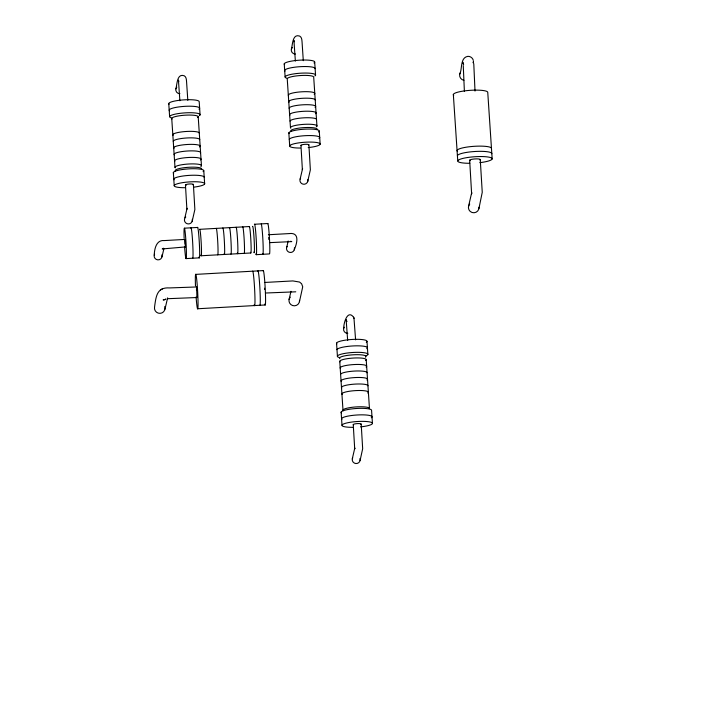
<?xml version="1.0" encoding="UTF-8"?>
<svg xmlns="http://www.w3.org/2000/svg" width="712" height="712" viewBox="0 0 712 712"><rect width="100%" height="100%" fill="white"/><g stroke="black" fill="none" stroke-linecap="round" stroke-linejoin="round"><path stroke-width="1.07" d="M196.512 287.417L196.592 286.963L196.93 297.527L167.391 298.711M163.466 248.221L162.22 248.951L185.52 246.922L185.013 239.419L164.428 240.567C156.311 239.615 154.495 248.702 154.219 255.065M175.873 88.893C177.146 84.959 176.763 73.122 184.159 75.748C186.535 77.038 186.384 79.984 186.606 82.298L187.808 100.356M161.989 256.854L163.938 248.532M164.962 309.195L167.623 297.856M192.169 221.325L194.865 209.506L193.388 184.408M291.368 49.226C292.641 45.292 292.258 33.455 299.654 36.081C302.03 37.371 301.879 40.317 302.102 42.631L303.294 60.689M300.135 179.05L302.582 168.611L302.377 169.598L300.962 145.381M286.722 247.251L288.191 241.003M307.664 181.658L310.361 169.839L308.883 144.741M294.252 249.85C297.287 242.676 299.85 232.059 288.947 233.598L268.388 234.746M289.054 299.538L290.986 291.306M299.467 301.657L302.725 286.794L301.612 283.768L299.574 282.059L292.872 280.928L265.015 282.442M343.78 328.107C343.46 323.649 347.5 308.688 353.748 317.463M352.315 458.742L354.79 448.044L354.709 448.987L353.25 424.583M360.076 460.531L362.666 448.729L361.198 424.103M459.712 74.173C462.48 68.939 459.943 57.636 467.882 56.337C470.383 56.203 472.759 58.001 473.329 60.44M468.505 206.489L471.7 192.605L471.629 193.86L469.671 160.209M478.909 208.607L482.247 192.311L480.262 159.621M185.013 239.419L185.049 244.243M185.431 247.367L185.289 246.735M196.592 286.963L169.572 287.924C157.049 287.105 156.061 295.783 154.549 307.068A5.313 5.215 13.2 0 0 160.102 313.342A5.313 5.215 13.2 0 0 164.784 306.498M162.461 288.921L160.369 289.846M184.435 228.187L197.669 227.44M254.602 224.253L267.837 223.515M199.76 229.317L249.405 226.532M269.937 242.632L291.76 241.599L290.665 241.252M201.131 255.759L250.775 252.983M186.01 258.598L199.244 257.86M256.169 254.673L269.412 253.926A15.272 0.845 86.8 0 0 269.421 237.835A15.272 0.845 86.8 0 0 267.632 223.746M195.8 274.378L263.324 270.596M265.558 293.015L295.774 291.813M197.58 308.759L265.104 304.976M347.803 333.278L347.269 333.305A3.987 3.907 13.2 0 1 344.243 327.191M346.459 320.614L347.02 321.495M294.359 41.714L293.923 40.415L295.364 61.09M178.872 81.382L178.436 80.082L179.878 100.757M353.971 318.166L355.6 339.855M353.65 317.169L354.042 318.397M346.504 320.747L346.139 319.617L347.67 340.496M492.17 158.954L487.764 92.533A17.266 3.186 -3.8 0 0 469.057 90.415A17.266 3.186 -3.8 0 0 453.731 95.266M473.774 63.697L475.011 91.056M453.339 94.456L457.754 160.876M367 341.448L367.864 354.469M372.447 423.489L371.584 410.468A15.272 2.812 -3.8 0 0 355.039 408.59A15.272 2.812 -3.8 0 0 341.484 412.889M366.226 359.791L369.466 408.626A13.279 2.448 -3.8 0 0 355.083 406.997A13.279 2.448 -3.8 0 0 343.291 410.726M339.749 361.269L342.988 410.112M336.553 343.148L337.417 356.178M341.137 412.177L342 425.197M314.695 62.158L315.558 75.178M319.279 131.186L320.151 144.207M316.947 126.086L313.707 77.243A13.279 2.448 -3.8 0 0 301.051 75.499A13.279 2.448 -3.8 0 0 287.23 78.729L290.469 127.564M284.248 63.866L285.112 76.887M288.832 132.886L289.695 145.907M268.762 237.488L268.887 239.543M200.072 114.855L199.209 101.825A15.272 2.812 -3.8 0 0 182.655 99.956A15.272 2.812 -3.8 0 0 169.1 104.246M203.792 170.853L204.655 183.874M198.212 116.919L201.46 165.754M185.467 185.049L186.882 209.266L187.087 208.278L184.639 218.718A3.987 3.907 13.2 0 0 188.128 223.924A3.987 3.907 13.2 0 0 192.311 219.305M171.734 118.397L174.983 167.231M168.753 103.534L169.625 116.554M173.345 172.553L174.209 185.574M463.263 65.638L464.393 91.456M264.526 288.173L264.588 289.535M196.485 289.161L196.503 290.389M229.371 227.849A13.279 0.739 86.8 0 1 230.928 240.104A13.279 0.739 86.8 0 1 230.919 254.095M222.749 228.223A13.279 0.739 86.8 0 1 224.405 242.205A13.279 0.739 86.8 0 1 224.066 253.766M235.983 227.475A13.279 0.739 86.8 0 1 237.639 241.466A13.279 0.739 86.8 0 1 237.31 253.027M242.605 227.11A13.279 0.739 86.8 0 1 244.163 239.365A13.279 0.739 86.8 0 1 244.154 253.356M249.227 226.736A13.279 0.739 86.8 0 1 250.882 240.727A13.279 0.739 86.8 0 1 250.544 252.279M252.537 226.55A13.279 0.739 86.8 0 1 254.184 240.54A13.279 0.739 86.8 0 1 253.855 252.093M254.389 224.485A15.272 0.845 86.8 0 1 256.293 240.576A15.272 0.845 86.8 0 1 255.911 253.864M261.215 223.888A15.272 0.845 86.8 0 1 263.004 242.178A15.272 0.845 86.8 0 1 262.532 253.49M184.141 238.378A15.272 0.845 86.8 0 1 185.093 231.569A15.272 0.845 86.8 0 1 186.384 256.489A15.272 0.845 86.8 0 1 184.55 246.254M197.464 227.671A15.272 0.845 86.8 0 1 199.369 243.762A15.272 0.845 86.8 0 1 198.986 257.05M190.843 228.045A15.272 0.845 86.8 0 1 192.641 242.133A15.272 0.845 86.8 0 1 192.632 258.225M216.128 228.588A13.279 0.739 86.8 0 1 217.685 240.843A13.279 0.739 86.8 0 1 217.676 254.834M199.583 229.513A13.279 0.739 86.8 0 1 201.238 243.504A13.279 0.739 86.8 0 1 200.9 255.065M294.394 247.838A3.987 3.907 13.2 0 1 291.252 252.395A3.987 3.907 13.2 0 1 286.58 249.271L286.518 248.248A3.987 3.907 13.2 0 1 287.185 246.334M161.9 254.834A3.987 3.907 13.2 0 1 157.744 259.853A3.987 3.907 13.2 0 1 154.584 254.113M173.986 148.319A13.279 2.448 -3.8 0 1 187.505 144.474A13.279 2.448 -3.8 0 1 199.556 146.886M173.247 141.19A13.279 2.448 -3.8 0 1 187.069 137.959A13.279 2.448 -3.8 0 1 199.725 139.703M174.413 154.833A13.279 2.448 -3.8 0 1 186.206 151.095A13.279 2.448 -3.8 0 1 200.597 152.733M174.849 161.339A13.279 2.448 -3.8 0 1 188.369 157.494A13.279 2.448 -3.8 0 1 200.419 159.906M175.277 167.854A13.279 2.448 -3.8 0 1 188.805 164A13.279 2.448 -3.8 0 1 200.855 166.421M175.499 171.111A13.279 2.448 -3.8 0 1 187.283 167.382A13.279 2.448 -3.8 0 1 201.674 169.011M173.684 173.265A15.272 2.812 -3.8 0 1 189.241 168.842A15.272 2.812 -3.8 0 1 203.098 171.619M174.12 179.78A15.272 2.812 -3.8 0 1 187.674 175.49A15.272 2.812 -3.8 0 1 204.219 177.359M184.844 187.71A15.272 2.812 -3.8 0 1 177.146 183.847A15.272 2.812 -3.8 0 1 201.923 182.308A15.272 2.812 -3.8 0 1 193.682 187.158M171.325 117.872A15.272 2.812 -3.8 0 1 183.527 112.977A15.272 2.812 -3.8 0 1 199.378 115.62M169.536 110.752A15.272 2.812 -3.8 0 1 185.084 106.328A15.272 2.812 -3.8 0 1 198.942 109.105M173.114 135.298A13.279 2.448 -3.8 0 1 184.906 131.569A13.279 2.448 -3.8 0 1 199.298 133.197M172.037 119.02A13.279 2.448 -3.8 0 1 185.556 115.166A13.279 2.448 -3.8 0 1 197.616 117.587M185.102 217.81A3.987 3.907 13.2 0 1 185.787 217.044M186.179 185.36A3.987 0.739 -3.8 0 1 189.072 184.016A3.987 0.739 -3.8 0 1 193.041 184.8M179.913 93.699A3.987 3.907 13.2 0 1 176.834 87.104M289.473 108.651A13.279 2.448 -3.8 0 1 303 104.797A13.279 2.448 -3.8 0 1 315.051 107.218M289.045 102.136A13.279 2.448 -3.8 0 1 300.829 98.407A13.279 2.448 -3.8 0 1 315.22 100.036M289.909 115.166A13.279 2.448 -3.8 0 1 303.428 111.312A13.279 2.448 -3.8 0 1 315.487 113.733M290.042 121.058A13.279 2.448 -3.8 0 1 303.864 117.827A13.279 2.448 -3.8 0 1 316.52 119.572M290.772 128.187A13.279 2.448 -3.8 0 1 304.3 124.333A13.279 2.448 -3.8 0 1 316.351 126.754M290.994 131.444A13.279 2.448 -3.8 0 1 302.778 127.706A13.279 2.448 -3.8 0 1 317.169 129.344M289.179 133.598A15.272 2.812 -3.8 0 1 304.727 129.175A15.272 2.812 -3.8 0 1 318.593 131.951M289.268 139.401A15.272 2.812 -3.8 0 1 307.148 135.6A15.272 2.812 -3.8 0 1 319.02 138.466M300.33 148.043A15.272 2.812 -3.8 0 1 292.837 144.118A15.272 2.812 -3.8 0 1 317.783 142.72A15.272 2.812 -3.8 0 1 308.216 147.598M286.82 78.204A15.272 2.812 -3.8 0 1 299.013 73.309A15.272 2.812 -3.8 0 1 314.873 75.953M285.022 71.084A15.272 2.812 -3.8 0 1 298.586 66.794A15.272 2.812 -3.8 0 1 315.131 68.672M288.609 95.63A13.279 2.448 -3.8 0 1 302.137 91.777A13.279 2.448 -3.8 0 1 314.188 94.198M284.595 64.578A15.272 2.812 -3.8 0 1 300.144 60.146A15.272 2.812 -3.8 0 1 314.001 62.932M307.807 179.638A3.987 3.907 13.2 0 1 303.107 184.177A3.987 3.907 13.2 0 1 300.598 178.133M301.674 145.693A3.987 0.739 -3.8 0 1 304.567 144.349A3.987 0.739 -3.8 0 1 308.527 145.132M295.4 54.032A3.987 3.907 13.2 0 1 292.32 47.437M341.342 381.427A13.279 2.448 -3.8 0 1 354.87 377.574A13.279 2.448 -3.8 0 1 366.92 379.994M341.778 387.933A13.279 2.448 -3.8 0 1 353.57 384.204A13.279 2.448 -3.8 0 1 367.953 385.833M340.612 374.298A13.279 2.448 -3.8 0 1 354.434 371.068A13.279 2.448 -3.8 0 1 367.089 372.812M340.478 368.407A13.279 2.448 -3.8 0 1 354.006 364.553A13.279 2.448 -3.8 0 1 366.057 366.974M340.051 361.892A13.279 2.448 -3.8 0 1 353.57 358.038A13.279 2.448 -3.8 0 1 365.621 360.459M339.829 358.634A13.279 2.448 -3.8 0 1 353.357 354.79A13.279 2.448 -3.8 0 1 365.407 357.202M339.117 357.495A15.272 2.812 -3.8 0 1 353.312 352.458A15.272 2.812 -3.8 0 1 365.487 356.018M336.981 349.663A15.272 2.812 -3.8 0 1 354.861 345.863A15.272 2.812 -3.8 0 1 366.742 348.729M336.892 343.86A15.272 2.812 -3.8 0 1 352.449 339.437A15.272 2.812 -3.8 0 1 366.306 342.214M352.636 427.333A15.272 2.812 -3.8 0 1 345.142 423.4A15.272 2.812 -3.8 0 1 370.08 422.002A15.272 2.812 -3.8 0 1 360.521 426.888M341.911 419.395A15.272 2.812 -3.8 0 1 357.46 414.971A15.272 2.812 -3.8 0 1 371.326 417.748M342.214 394.448A13.279 2.448 -3.8 0 1 355.733 390.603A13.279 2.448 -3.8 0 1 367.784 393.015M359.996 458.51A3.987 3.907 13.2 0 1 355.831 463.53A3.987 3.907 13.2 0 1 352.671 457.789M353.366 424.77A3.987 0.739 -3.8 0 1 357.816 423.578A3.987 0.739 -3.8 0 1 360.628 424.503M252.493 271.45A17.266 0.952 86.8 0 1 254.647 289.642A17.266 0.952 86.8 0 1 254.211 304.665M195.471 285.904A17.266 0.952 86.8 0 1 196.494 277.742A17.266 0.952 86.8 0 1 198.034 305.546A17.266 0.952 86.8 0 1 196.085 296.984M257.788 271.156A17.266 0.952 86.8 0 1 259.818 287.087A17.266 0.952 86.8 0 1 259.809 305.279M263.084 270.863A17.266 0.952 86.8 0 1 265.238 289.045A17.266 0.952 86.8 0 1 264.802 304.068M299.556 300.304A5.313 5.215 13.2 0 1 292.552 305.528A5.313 5.215 13.2 0 1 290.273 297.127M457.451 151.264A17.266 3.186 -3.8 0 1 472.777 146.414A17.266 3.186 -3.8 0 1 491.485 148.532M457.407 155.67A17.266 3.186 -3.8 0 1 475.376 151.469A17.266 3.186 -3.8 0 1 491.832 153.739M469.778 163.288A17.266 3.186 -3.8 0 1 461.073 158.918A17.266 3.186 -3.8 0 1 489.082 157.183A17.266 3.186 -3.8 0 1 479.772 162.665M470.258 160.672A5.313 0.979 -3.8 0 1 474.503 158.963A5.313 0.979 -3.8 0 1 480.022 159.888M463.886 80.34A5.313 5.215 13.2 0 1 460.157 72.882M463.654 64.676A5.313 5.269 20.8 0 1 462.782 62.078A5.313 5.207 13.2 0 0 463.049 63.413M479.007 207.254A5.313 5.215 13.2 0 1 472.003 212.47A5.313 5.215 13.2 0 1 469.715 204.077M473.355 61.73L473.275 62.834L473.355 61.73M163.27 299.885A5.313 5.189 30 0 0 165.851 299.076A5.313 5.207 13.2 0 1 163.27 299.885"/></g></svg>
